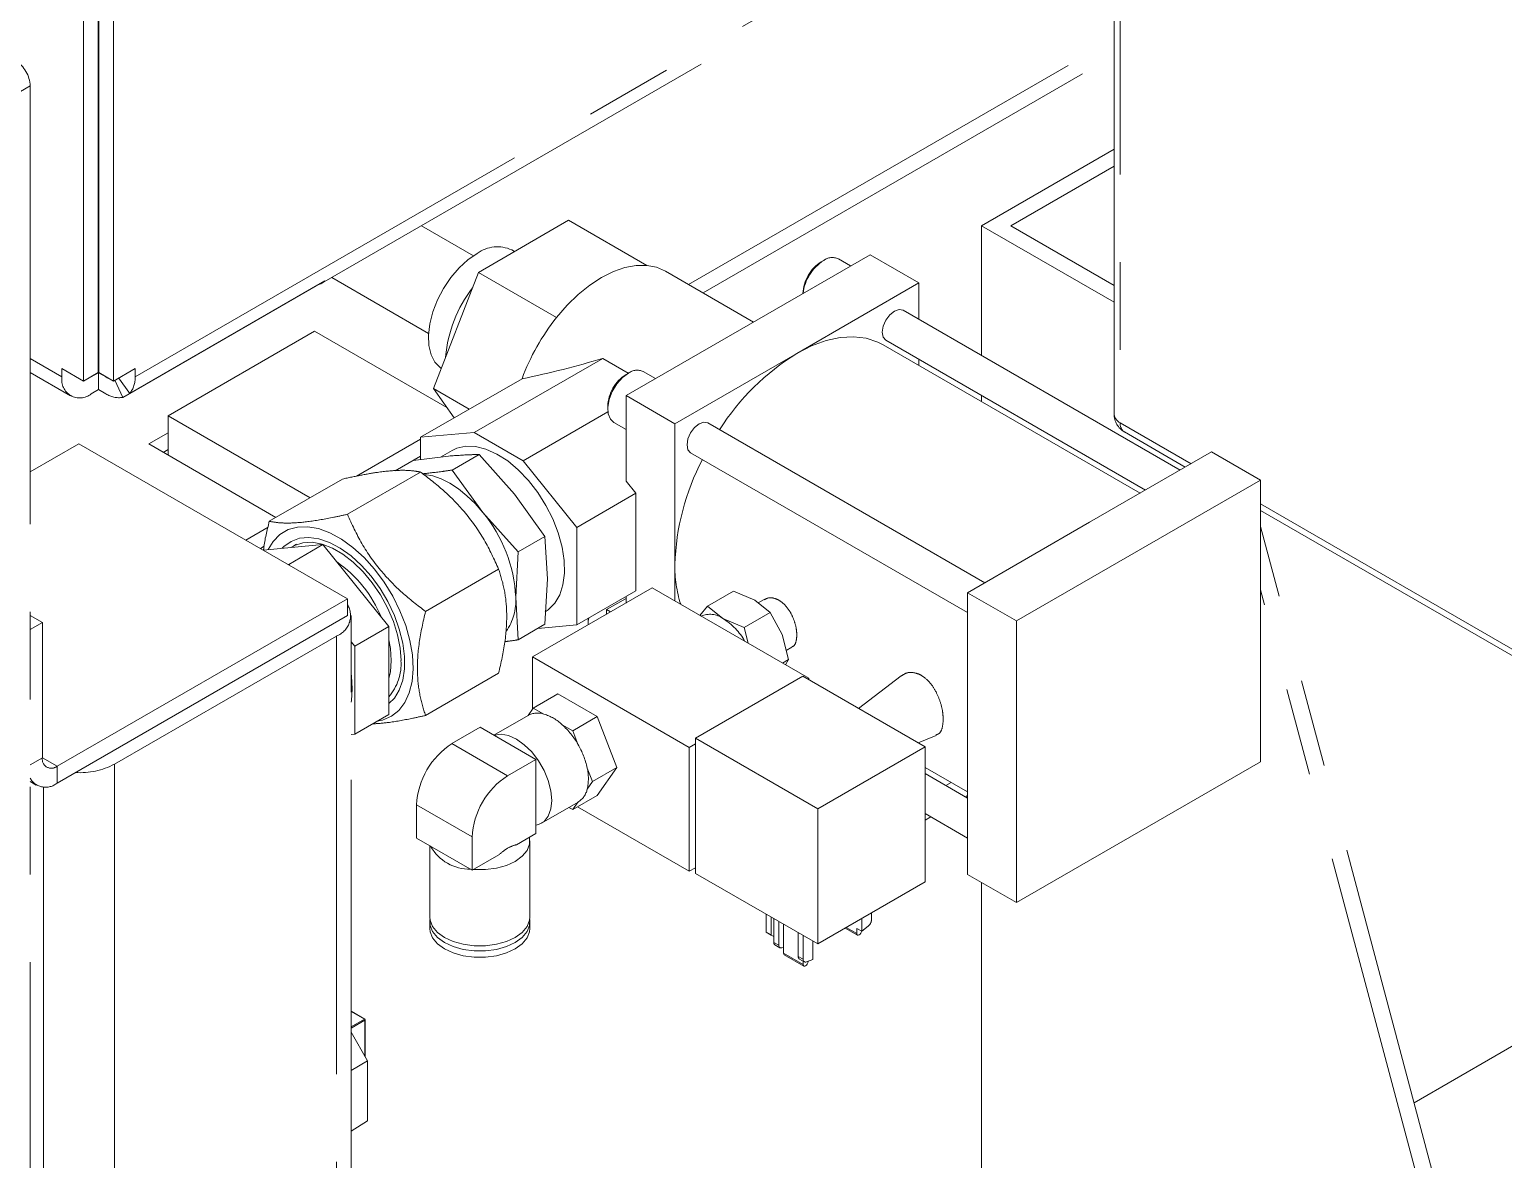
# Paper-space layout 'Blatt1' of a CAD drawing. Header units: millimetres. Extents: x 0 to 1189, y 0 to 841.
# Drawn here: x 772.59 to 793.95, y 115.37 to 131.75 of the extents above; entities that cross this region are included whole.
import ezdxf

# ---------------------------------------------------------------- set-up
doc = ezdxf.new("R2010")
doc.units = ezdxf.units.MM
doc.linetypes.add('PHANTOM', pattern=[12.7, 6.35, -1.27, 1.27, -1.27, 1.27, -1.27])

psp = doc.layouts.new('Blatt1')

# ---------------------------------------------------------------- linework, layer by layer
at = {"color": 7, "linetype": 'PHANTOM', "lineweight": 18}
for p, q in [((788.305, 126.174), (788.305, 136.123)), ((776.823, 128.07), (788.305, 134.699)), ((773.593, 132.445), (773.593, 126.776)), ((773.805, 126.653), (773.805, 132.323)), ((773.371, 126.653), (773.371, 132.083)), ((773.583, 126.776), (773.583, 132.206)), ((782.138, 128.052), (788.305, 131.613)), ((782.35, 127.93), (788.305, 131.368)), ((772.598, 130.929), (772.598, 84.019)), ((788.305, 130.013), (786.383, 128.903)), ((788.305, 129.768), (786.807, 128.903)), ((779.021, 128.469), (778.267, 128.904)), ((779.095, 128.228), (780.401, 128.982)), ((780.401, 128.982), (781.532, 128.329)), ((786.383, 128.903), (786.383, 127.023)), ((788.305, 127.794), (786.383, 128.903)), ((788.305, 128.038), (786.807, 128.903)), ((779.616, 128.529), (779.576, 128.553)), ((781.233, 126.442), (784.768, 128.483)), ((784.096, 128.401), (784.061, 128.381)), ((784.486, 128.32), (784.309, 128.422)), ((785.475, 128.075), (784.768, 128.483)), ((778.441, 126.544), (779.095, 128.228)), ((779.095, 128.228), (780.226, 127.575)), ((783.08, 127.508), (781.803, 128.246)), ((773.94, 126.415), (776.768, 128.048)), ((776.869, 128.106), (774.04, 126.473)), ((776.768, 128.048), (776.768, 128.048)), ((776.967, 128.153), (778.371, 127.343)), ((785.475, 128.075), (783.708, 127.054)), ((785.475, 127.547), (785.475, 128.075)), ((789.261, 125.361), (785.247, 127.679)), ((774.598, 126.149), (776.719, 127.374)), ((776.719, 127.374), (778.636, 126.267)), ((788.682, 125.028), (784.958, 127.178)), ((784.997, 127.246), (788.761, 125.073)), ((779.032, 125.907), (780.894, 126.981)), ((780.894, 126.981), (781.265, 126.767)), ((783.708, 127.054), (781.94, 126.034)), ((785.475, 126.879), (785.475, 126.969)), ((772.598, 126.774), (773.182, 126.437)), ((773.371, 126.653), (773.058, 126.834)), ((773.058, 126.834), (773.058, 126.712)), ((773.583, 126.776), (773.371, 126.653)), ((773.588, 126.773), (773.482, 126.712)), ((773.588, 126.773), (773.588, 126.528)), ((773.694, 126.712), (773.588, 126.773)), ((773.805, 126.653), (773.593, 126.776)), ((773.805, 126.653), (774.119, 126.834)), ((773.826, 126.666), (773.94, 126.415)), ((774.04, 126.473), (773.88, 126.697)), ((774.119, 126.834), (774.119, 126.712)), ((778.255, 125.837), (779.725, 126.686)), ((781.268, 126.768), (781.233, 126.748)), ((781.658, 126.687), (781.481, 126.789)), ((773.588, 126.528), (773.482, 126.467)), ((773.694, 126.467), (773.588, 126.528)), ((778.441, 126.544), (778.961, 126.245)), ((778.741, 126.118), (778.441, 126.544)), ((780.968, 126.289), (780.968, 126.248)), ((781.233, 125.201), (781.233, 126.442)), ((781.233, 126.442), (781.94, 126.034)), ((786.383, 126.446), (786.383, 126.355)), ((776.655, 124.961), (774.598, 126.149)), ((774.598, 126.149), (774.598, 125.578)), ((779.741, 125.498), (780.97, 126.207)), ((781.056, 126.053), (781.233, 125.951)), ((781.94, 126.034), (781.94, 123.992)), ((786.432, 123.729), (782.418, 126.046)), ((774.315, 125.741), (774.598, 125.904)), ((777.325, 125.274), (778.255, 125.811)), ((778.255, 125.837), (779.032, 125.907)), ((778.255, 125.515), (778.255, 125.837)), ((779.032, 125.907), (779.741, 125.498)), ((788.455, 125.914), (789.337, 125.405)), ((772.598, 125.335), (773.305, 125.743)), ((773.305, 125.743), (777.194, 123.498)), ((776.16, 124.676), (774.315, 125.741)), ((774.527, 125.618), (774.598, 125.659)), ((778.712, 125.647), (778.545, 125.55)), ((782.168, 125.613), (786.182, 123.296)), ((789.718, 125.625), (787.95, 124.605)), ((790.425, 125.217), (789.718, 125.625)), ((777.886, 125.353), (778.255, 125.566)), ((777.893, 125.354), (778.149, 125.502)), ((778.662, 125.565), (778.149, 125.502)), ((778.715, 125.363), (779.104, 125.587)), ((779.616, 125.014), (779.104, 125.587)), ((780.518, 124.531), (779.741, 125.498)), ((776.063, 124.62), (777.124, 125.232)), ((777.194, 124.721), (778.255, 125.333)), ((778.715, 125.363), (779.157, 124.748)), ((781.374, 125.025), (781.233, 125.201)), ((790.425, 125.217), (786.89, 123.176)), ((790.425, 121.134), (790.425, 125.217)), ((780.058, 124.4), (779.616, 125.014)), ((781.374, 125.025), (780.518, 124.531)), ((781.374, 123.612), (781.374, 125.025)), ((779.157, 124.748), (779.669, 124.175)), ((790.425, 124.777), (794.453, 122.452)), ((775.722, 124.348), (776.046, 124.536)), ((780.518, 123.118), (780.518, 124.531)), ((787.95, 124.605), (786.182, 123.584)), ((793.312, 113.716), (790.425, 124.544)), ((779.669, 124.175), (780.058, 124.4)), ((780.094, 123.784), (780.058, 124.4)), ((775.934, 124.226), (775.988, 124.258)), ((775.973, 124.203), (776.841, 124.281)), ((776.841, 124.281), (776.346, 123.995)), ((776.456, 124.287), (776.403, 124.256)), ((776.841, 124.281), (777.795, 123.093)), ((779.669, 124.175), (779.634, 123.518)), ((776.335, 123.994), (776.346, 123.995)), ((776.346, 123.995), (776.356, 123.982)), ((778.326, 123.313), (779.386, 123.926)), ((781.94, 123.992), (781.94, 123.466)), ((780.058, 123.127), (780.094, 123.784)), ((772.987, 121.069), (777.194, 123.498)), ((777.194, 123.498), (777.194, 123.253)), ((779.634, 123.518), (779.669, 122.902)), ((779.879, 122.653), (781.613, 123.654)), ((780.518, 123.118), (781.374, 123.612)), ((781.233, 123.502), (780.95, 123.339)), ((781.233, 123.53), (781.233, 123.435)), ((783.883, 122.344), (781.613, 123.654)), ((782.413, 123.388), (782.79, 123.606)), ((782.79, 123.606), (783.097, 123.476)), ((783.097, 123.476), (783.321, 123.299)), ((783.236, 123.488), (783.147, 123.437)), ((786.182, 123.584), (786.89, 123.176)), ((786.182, 123.584), (786.182, 121.543)), ((793.1, 113.594), (790.425, 123.626)), ((772.598, 123.254), (772.775, 123.152)), ((777.194, 123.253), (772.987, 120.825)), ((777.248, 89.122), (777.248, 123.253)), ((780.95, 123.271), (780.95, 123.339)), ((780.95, 123.339), (781.008, 123.305)), ((782.304, 123.255), (782.413, 123.388)), ((782.637, 123.211), (782.413, 123.388)), ((782.943, 123.081), (783.321, 123.299)), ((783.321, 123.299), (783.495, 122.981)), ((772.775, 123.152), (772.598, 123.05)), ((772.775, 123.152), (772.775, 121.192)), ((777.795, 123.093), (777.301, 122.808)), ((777.795, 123.093), (777.795, 121.821)), ((779.669, 122.902), (780.058, 123.127)), ((779.955, 123.067), (780.518, 123.118)), ((780.686, 123.215), (780.685, 123.186)), ((780.685, 123.186), (780.685, 123.145)), ((782.943, 123.081), (782.637, 123.211)), ((783.001, 122.853), (782.943, 123.081)), ((786.89, 123.176), (786.89, 119.093)), ((773.818, 121.1), (777.035, 122.957)), ((777.248, 122.873), (777.301, 122.808)), ((783.495, 122.981), (783.586, 122.615)), ((777.301, 122.808), (777.301, 121.535)), ((782.149, 121.343), (779.879, 122.653)), ((779.879, 122.653), (779.879, 121.9)), ((783.586, 122.615), (783.5, 122.565)), ((783.586, 122.615), (783.544, 122.54)), ((783.553, 122.747), (783.636, 122.795)), ((778.326, 121.805), (779.386, 122.417)), ((783.794, 122.373), (782.238, 121.475)), ((785.567, 121.35), (783.794, 122.373)), ((783.883, 122.344), (783.864, 122.333)), ((783.883, 122.322), (783.883, 122.344)), ((785.221, 122.382), (784.603, 121.907)), ((779.888, 121.913), (780.242, 122.117)), ((780.814, 121.788), (780.242, 122.117)), ((777.795, 121.821), (777.301, 121.535)), ((779.812, 121.805), (779.318, 121.52)), ((779.812, 121.805), (779.888, 121.913)), ((779.888, 121.913), (780.041, 121.825)), ((780.46, 121.583), (780.814, 121.788)), ((781.099, 121.051), (780.814, 121.788)), ((778.71, 121.397), (779.121, 121.634)), ((779.121, 121.634), (779.927, 121.169)), ((780.308, 121.671), (780.46, 121.583)), ((780.46, 121.583), (780.536, 121.387)), ((786.182, 121.543), (786.182, 119.502)), ((777.301, 121.535), (777.248, 121.53)), ((782.238, 121.395), (782.149, 121.343)), ((782.149, 119.547), (782.149, 121.343)), ((782.238, 121.475), (784.011, 120.452)), ((782.238, 119.517), (782.238, 121.475)), ((785.567, 121.35), (784.011, 120.452)), ((785.464, 121.409), (785.727, 121.517)), ((785.567, 119.392), (785.567, 121.35)), ((779.517, 120.932), (779.927, 121.169)), ((779.927, 121.169), (779.927, 120.095)), ((786.89, 119.093), (790.425, 121.134)), ((780.67, 121.043), (780.746, 120.847)), ((780.746, 120.847), (781.099, 121.051)), ((780.814, 120.644), (781.099, 121.051)), ((785.567, 121.053), (786.182, 120.697)), ((786.182, 120.607), (785.567, 120.962)), ((772.598, 120.846), (772.687, 120.795)), ((780.746, 120.847), (780.67, 120.739)), ((785.945, 120.834), (785.867, 120.789)), ((778.198, 120.028), (778.198, 120.509)), ((780.006, 120.243), (780.537, 120.549)), ((780.46, 120.44), (780.404, 120.472)), ((780.46, 120.44), (780.814, 120.644)), ((780.536, 120.549), (780.46, 120.44)), ((780.531, 120.481), (782.149, 119.547)), ((786.182, 120.644), (786.15, 120.626)), ((784.011, 120.452), (784.011, 118.494)), ((785.567, 120.385), (786.182, 120.029)), ((785.65, 120.337), (785.567, 120.289)), ((779.004, 119.562), (779.004, 120.044)), ((779.927, 120.095), (779.644, 119.932)), ((778.198, 120.028), (779.004, 119.562)), ((778.389, 119.918), (778.389, 118.884)), ((779.839, 118.884), (779.839, 119.987)), ((779.389, 119.785), (779.004, 119.562)), ((782.238, 119.598), (782.149, 119.547)), ((784.011, 118.494), (782.238, 119.517)), ((786.182, 119.502), (786.89, 119.093)), ((784.011, 118.494), (785.567, 119.392)), ((786.383, 119.386), (786.383, 112.899)), ((797.626, 119.063), (792.652, 116.192)), ((778.389, 118.81), (778.389, 118.718)), ((779.839, 118.718), (779.839, 118.81)), ((783.265, 118.925), (783.265, 118.663)), ((783.336, 118.622), (783.336, 118.884)), ((783.375, 118.861), (783.375, 118.516)), ((783.445, 118.821), (783.445, 118.475)), ((783.516, 118.447), (783.516, 118.78)), ((784.647, 118.861), (784.647, 118.678)), ((784.789, 118.943), (784.789, 118.843)), ((783.336, 118.622), (783.265, 118.663)), ((783.265, 118.663), (783.322, 118.631)), ((783.375, 118.6), (783.322, 118.631)), ((783.375, 118.6), (783.336, 118.622)), ((783.728, 118.657), (783.728, 118.312)), ((783.799, 118.271), (783.799, 118.616)), ((784.41, 118.724), (784.587, 118.622)), ((784.647, 118.678), (784.577, 118.718)), ((784.577, 118.718), (784.577, 118.645)), ((784.742, 118.751), (784.647, 118.678)), ((783.391, 118.48), (783.462, 118.439)), ((783.492, 118.438), (783.516, 118.447)), ((783.516, 118.359), (783.516, 118.447)), ((783.526, 118.336), (783.809, 118.173)), ((783.94, 118.269), (783.94, 118.535)), ((783.745, 118.275), (783.815, 118.235)), ((783.799, 118.244), (783.799, 118.196)), ((783.94, 118.269), (783.846, 118.234)), ((783.87, 118.237), (783.87, 118.243)), ((777.447, 117.403), (777.248, 117.518)), ((777.452, 116.858), (777.452, 117.394)), ((777.484, 116.801), (777.248, 117.213)), ((777.248, 116.659), (777.484, 116.801)), ((777.484, 115.931), (777.484, 116.801)), ((777.248, 115.78), (777.484, 115.931))]:
    psp.add_line(p, q, dxfattribs=at)
at = {"color": 8, "linetype": 'PHANTOM', "lineweight": 18}
for p, q in [((788.393, 135.996), (788.393, 126.047)), ((774.119, 126.712), (788.305, 134.902)), ((772.598, 130.929), (772.294, 130.754)), ((772.598, 126.977), (773.058, 126.712)), ((773.477, 126.715), (773.482, 126.712)), ((773.694, 126.712), (773.699, 126.715)), ((788.393, 126.047), (789.421, 125.454)), ((790.425, 124.874), (794.391, 122.585)), ((777.035, 122.957), (777.035, 88.826)), ((778.71, 121.397), (779.517, 120.932)), ((772.775, 121.192), (772.598, 121.09)), ((772.987, 121.069), (772.775, 121.192)), ((772.987, 121.069), (772.987, 120.825)), ((773.818, 121.1), (773.818, 86.969)), ((772.793, 120.767), (772.793, 86.969)), ((778.198, 120.509), (779.004, 120.044)), ((784.577, 118.645), (784.424, 118.733)), ((783.445, 118.475), (783.375, 118.516)), ((783.799, 118.196), (783.516, 118.359)), ((783.799, 118.271), (783.728, 118.312)), ((777.442, 117.403), (777.248, 117.515)), ((777.248, 117.29), (777.442, 117.403)), ((777.449, 117.391), (777.248, 117.274)), ((777.449, 116.862), (777.449, 117.391))]:
    psp.add_line(p, q, dxfattribs=at)
at = {"color": 7, "linetype": 'PHANTOM', "lineweight": 18, "flags": 128}
for points in [[(779.076, 128.503), (778.942, 128.411), (778.813, 128.293), (778.694, 128.153), (778.588, 127.996), (778.5, 127.828), (778.433, 127.654), (778.389, 127.482), (778.37, 127.318), (778.376, 127.166), (778.408, 127.034), (778.464, 126.925), (778.542, 126.843), (778.554, 126.834)], [(781.532, 128.329), (781.379, 128.328), (781.217, 128.298), (781.05, 128.24), (780.879, 128.154), (780.709, 128.043), (780.541, 127.908), (780.379, 127.751), (780.226, 127.575)], [(781.803, 128.246), (781.674, 128.301), (781.532, 128.329)], [(784.997, 127.246), (784.997, 127.246), (784.959, 127.29), (784.945, 127.36), (784.959, 127.446), (784.997, 127.534), (785.054, 127.612), (785.122, 127.666), (785.189, 127.69), (785.247, 127.679)], [(784.958, 127.178), (784.88, 127.217), (784.712, 127.272), (784.529, 127.294), (784.334, 127.283), (784.131, 127.239), (783.921, 127.162), (783.708, 127.054)], [(773.482, 126.712), (773.441, 126.692), (773.436, 126.691)], [(781.268, 126.768), (781.18, 126.702), (781.099, 126.61), (781.033, 126.502), (780.988, 126.387), (780.968, 126.274), (780.975, 126.175), (781.008, 126.098), (781.056, 126.053)], [(782.168, 125.613), (782.168, 125.613), (782.13, 125.657), (782.117, 125.727), (782.13, 125.813), (782.168, 125.902), (782.226, 125.979), (782.293, 126.034), (782.361, 126.057), (782.418, 126.046)], [(778.909, 125.708), (778.78, 125.679), (778.712, 125.647)], [(780.061, 123.308), (780.106, 123.338), (780.2, 123.431), (780.271, 123.552), (780.318, 123.699), (780.34, 123.867), (780.335, 124.051), (780.305, 124.247), (780.25, 124.45), (780.171, 124.653), (780.071, 124.851), (779.952, 125.039), (779.818, 125.212), (779.671, 125.365), (779.518, 125.494), (779.36, 125.595), (779.203, 125.665), (779.052, 125.703), (778.909, 125.708)], [(778.312, 125.299), (778.314, 125.299), (778.432, 125.277), (778.555, 125.234), (778.679, 125.172), (778.804, 125.09), (778.926, 124.991), (779.045, 124.877), (779.157, 124.748)], [(776.048, 124.21), (776.12, 124.329), (776.218, 124.429), (776.335, 124.499), (776.47, 124.536), (776.618, 124.541), (776.777, 124.513), (776.941, 124.452), (777.109, 124.36), (777.275, 124.24), (777.436, 124.093), (777.588, 123.924), (777.727, 123.736), (777.851, 123.534), (777.956, 123.323), (778.04, 123.107), (778.1, 122.892), (778.137, 122.682), (778.147, 122.483), (778.132, 122.299), (778.092, 122.134), (778.027, 121.993), (777.94, 121.878), (777.832, 121.793), (777.705, 121.739), (777.627, 121.723)], [(776.251, 124.228), (776.276, 124.254), (776.38, 124.329), (776.501, 124.373), (776.636, 124.385), (776.783, 124.365), (776.936, 124.313), (777.092, 124.23), (777.248, 124.118), (777.398, 123.981), (777.539, 123.822), (777.668, 123.645), (777.781, 123.455), (777.875, 123.256), (777.947, 123.054), (777.997, 122.854), (778.022, 122.661), (778.022, 122.481), (777.997, 122.317), (777.947, 122.174), (777.875, 122.056), (777.795, 121.977)], [(776.376, 124.239), (776.43, 124.271), (776.55, 124.309), (776.684, 124.316), (776.827, 124.29), (776.977, 124.232), (777.129, 124.145), (777.279, 124.029), (777.422, 123.889), (777.556, 123.729), (777.676, 123.552), (777.778, 123.364), (777.861, 123.169), (777.922, 122.973), (777.96, 122.782), (777.972, 122.6)], [(780.691, 123.218), (780.686, 123.171), (780.686, 123.119)], [(777.831, 122.6), (777.818, 122.777), (777.795, 122.9)], [(777.248, 122.408), (777.253, 122.374), (777.265, 122.192)], [(777.795, 122.34), (777.818, 122.437), (777.831, 122.6)], [(777.265, 122.192), (777.253, 122.024), (777.248, 121.996)], [(779.927, 120.214), (779.964, 120.223), (780.045, 120.27), (780.106, 120.347), (780.144, 120.45), (780.157, 120.575), (780.144, 120.714), (780.106, 120.861), (780.045, 121.008), (779.964, 121.149), (779.866, 121.276), (779.758, 121.382), (779.644, 121.463), (779.53, 121.514), (779.421, 121.532), (779.324, 121.518), (779.323, 121.517)], [(779.021, 119.572), (779.032, 119.571), (779.195, 119.571), (779.353, 119.592), (779.499, 119.633), (779.626, 119.691), (779.727, 119.764), (779.798, 119.849), (779.834, 119.94), (779.834, 120.034), (779.833, 120.041)], [(778.389, 118.884), (778.393, 118.837), (778.429, 118.746), (778.5, 118.661), (778.601, 118.588), (778.728, 118.529), (778.874, 118.489), (779.032, 118.468), (779.195, 118.468), (779.353, 118.489), (779.499, 118.529), (779.626, 118.588), (779.727, 118.661), (779.798, 118.746), (779.834, 118.837), (779.839, 118.884)], [(778.391, 118.847), (778.393, 118.763), (778.429, 118.672), (778.5, 118.587), (778.601, 118.514), (778.728, 118.455), (778.874, 118.415), (779.032, 118.394), (779.195, 118.394), (779.353, 118.415), (779.499, 118.455), (779.626, 118.514), (779.727, 118.587), (779.798, 118.672), (779.834, 118.763), (779.836, 118.847)], [(778.389, 118.718), (778.393, 118.671), (778.429, 118.58), (778.5, 118.495), (778.601, 118.422), (778.728, 118.363), (778.874, 118.323), (779.032, 118.302), (779.195, 118.302), (779.353, 118.323), (779.499, 118.363), (779.626, 118.422), (779.727, 118.495), (779.798, 118.58), (779.834, 118.671), (779.839, 118.718)], [(784.647, 118.678), (784.645, 118.668), (784.637, 118.651), (784.626, 118.635), (784.612, 118.624), (784.598, 118.62), (784.587, 118.622), (784.579, 118.631), (784.577, 118.645)], [(783.492, 118.438), (783.482, 118.435), (783.474, 118.435), (783.465, 118.437), (783.459, 118.441), (783.453, 118.447), (783.449, 118.455), (783.446, 118.465), (783.445, 118.475)], [(783.516, 118.359), (783.519, 118.345), (783.526, 118.336), (783.526, 118.336)], [(783.846, 118.234), (783.836, 118.231), (783.827, 118.231), (783.819, 118.233), (783.812, 118.237), (783.806, 118.243), (783.802, 118.251), (783.8, 118.26), (783.799, 118.271)], [(783.87, 118.237), (783.867, 118.219), (783.859, 118.202), (783.848, 118.186), (783.834, 118.175), (783.821, 118.171), (783.809, 118.173), (783.802, 118.182), (783.799, 118.196)]]:
    psp.add_lwpolyline(points, dxfattribs=at)
at = {"color": 7, "linetype": 'PHANTOM', "lineweight": 18}
for centre, radius, start, end in [((772.138, 130.908), 0.461, 2.6055, 57.3945), ((779.368, 128.103), 0.495, 65.185, 126.1255), ((784.367, 127.898), 0.571, 122.3456, 177.6544), ((784.452, 127.847), 0.658, 122.6742, 173.4161), ((784.22, 128.234), 0.208, 64.8242, 126.4863), ((776.721, 128.246), 0.203, 283.4205, 316.5903), ((780.55, 126.829), 1.94, 142.6672, 174.9214), ((782.684, 125.604), 3.15, 141.2771, 159.916), ((785.544, 124.079), 3.496, 121.6814, 147.6944), ((773.317, 126.67), 0.262, 170.786, 309.2033), ((773.814, 126.916), 0.237, 239.6349, 251.8587), ((773.778, 126.692), 0.341, 320.2695, 3.3776), ((781.538, 126.265), 0.571, 122.3456, 177.6544), ((781.392, 126.601), 0.208, 64.8242, 126.4863), ((773.882, 126.752), 0.341, 236.6245, 279.7403), ((788.605, 126.174), 0.3, 180, 240.0027), ((785.435, 123.889), 3.496, 152.3053, 178.3166), ((777.564, 123.423), 2.072, 2.6393, 39.7721), ((775.977, 122.517), 1.852, 22.5635, 55.0256), ((783.749, 123.965), 1.809, 179.1251, 197.6192), ((778.853, 123.473), 0.783, 325.1833, 3.3258), ((776.928, 123.25), 0.312, 290.234, 31.0926), ((782.445, 122.94), 0.332, 54.6795, 112.4247), ((782.145, 122.42), 0.931, 29.5576, 58.1099), ((777.247, 122.553), 0.726, 318.9822, 3.7209), ((779.951, 121.541), 0.299, 72.5259, 117.6931), ((779.844, 121.177), 0.678, 46.8575, 73.1478), ((779.531, 120.813), 1.157, 29.7307, 47.8585), ((779.311, 120.459), 1.114, 122.6055, 177.3945), ((779.538, 120.802), 1.157, 12.0314, 30.38), ((772.904, 121.171), 0.131, 170.786, 309.2033), ((773.319, 122.047), 1.071, 266.5295, 297.7878), ((780.117, 119.993), 1.114, 122.6055, 177.3945), ((780.009, 120.891), 0.678, 347.0158, 12.9842), ((772.822, 121.023), 0.258, 209.9658, 309.7379), ((780.378, 120.802), 0.299, 302.0502, 347.7484), ((778.973, 120.231), 0.656, 209.2882, 270.7172), ((784.664, 118.849), 0.125, 308.6908, 357.0927), ((783.413, 118.512), 0.0392, 173.4667, 235.2211), ((783.767, 118.308), 0.0392, 173.4667, 235.2211), ((777.442, 117.394), 0.01, 0, 60.0027)]:
    psp.add_arc(centre, radius, start, end, dxfattribs=at)
at = {"color": 8, "linetype": 'PHANTOM', "lineweight": 18}
for centre, radius, start, end in [((788.461, 126.188), 0.156, 185.1358, 244.3599), ((788.541, 126.035), 0.149, 175.3923, 234.6415), ((777.445, 117.399), 0.00484, 63.5346, 123.6927), ((777.435, 117.39), 0.0145, 0.8722, 59.1278), ((777.447, 117.395), 0.00484, 296.2997, 356.4569)]:
    psp.add_arc(centre, radius, start, end, dxfattribs=at)
at = {"color": 7, "linetype": 'PHANTOM', "lineweight": 18}
psp.add_ellipse((779.819, 127.257), major_axis=(2.61, 0.576), ratio=0.201835, start_param=4.631809, end_param=5.091668, dxfattribs=at)
for points, knots in [([(779.104, 125.587), (779.069, 125.587), (778.932, 125.585), (778.777, 125.573), (778.662, 125.565)], [0, 0, 0, 0, 0.251338, 1, 1, 1, 1]), ([(778.255, 125.333), (778.224, 125.339), (778.135, 125.356), (777.943, 125.364), (777.673, 125.338), (777.392, 125.29), (777.213, 125.251), (777.124, 125.232)], [0, 0, 0, 0, 0.132195, 0.38314, 0.642469, 0.820137, 1, 1, 1, 1]), ([(779.386, 123.926), (779.321, 124.069), (779.189, 124.359), (778.915, 124.743), (778.596, 125.07), (778.37, 125.245), (778.255, 125.333)], [0, 0, 0, 0, 0.26842, 0.544818, 0.76981, 1, 1, 1, 1]), ([(778.285, 125.309), (778.381, 125.319), (778.519, 125.334), (778.67, 125.356), (778.715, 125.363)], [0, 0, 0, 0, 0.6995909, 1, 1, 1, 1]), ([(775.98, 124.204), (775.981, 124.213), (775.994, 124.346), (776.03, 124.488), (776.063, 124.62)], [0, 0, 0, 0, 0.069407, 1, 1, 1, 1]), ([(776.063, 124.62), (776.105, 124.612), (776.19, 124.597), (776.374, 124.59), (776.636, 124.612), (776.932, 124.663), (777.128, 124.706), (777.194, 124.721)], [0, 0, 0, 0, 0.177846, 0.357527, 0.608021, 0.867806, 1, 1, 1, 1]), ([(777.194, 124.721), (777.26, 124.578), (777.392, 124.288), (777.666, 123.903), (777.985, 123.577), (778.211, 123.402), (778.326, 123.313)], [0, 0, 0, 0, 0.26842, 0.544818, 0.76981, 1, 1, 1, 1]), ([(779.386, 122.417), (779.421, 122.569), (779.49, 122.877), (779.513, 123.288), (779.475, 123.64), (779.416, 123.83), (779.386, 123.926)], [0, 0, 0, 0, 0.26842, 0.544818, 0.76981, 1, 1, 1, 1]), ([(783.239, 123.483), (783.255, 123.493), (783.296, 123.517), (783.372, 123.51), (783.458, 123.474), (783.541, 123.407), (783.618, 123.301), (783.674, 123.176), (783.703, 123.061), (783.706, 122.997), (783.708, 122.972)], [0, 0, 0, 0, 0.093533, 0.237262, 0.333454, 0.475306, 0.617114, 0.760068, 0.903791, 1, 1, 1, 1]), ([(778.326, 123.313), (778.292, 123.162), (778.223, 122.853), (778.199, 122.442), (778.238, 122.091), (778.296, 121.901), (778.326, 121.805)], [0, 0, 0, 0, 0.26842, 0.544818, 0.76981, 1, 1, 1, 1]), ([(779.669, 122.902), (779.624, 122.895), (779.557, 122.885), (779.496, 122.878), (779.476, 122.876)], [0, 0, 0, 0, 0.6843855, 1, 1, 1, 1]), ([(783.708, 122.972), (783.705, 122.938), (783.699, 122.87), (783.67, 122.813), (783.641, 122.802), (783.634, 122.8)], [0, 0, 0, 0, 0.425904, 0.85168, 1, 1, 1, 1]), ([(785.222, 122.38), (785.251, 122.398), (785.312, 122.436), (785.419, 122.428), (785.526, 122.383), (785.626, 122.301), (785.719, 122.169), (785.787, 122.013), (785.823, 121.865), (785.827, 121.782), (785.829, 121.747)], [0, 0, 0, 0, 0.12634, 0.265587, 0.355247, 0.489584, 0.62383, 0.760725, 0.900319, 1, 1, 1, 1]), ([(778.326, 121.805), (778.26, 121.79), (778.069, 121.749), (777.795, 121.699), (777.631, 121.688), (777.559, 121.684)], [0, 0, 0, 0, 0.227253, 0.658646, 1, 1, 1, 1]), ([(785.829, 121.747), (785.826, 121.704), (785.819, 121.618), (785.781, 121.543), (785.739, 121.529), (785.724, 121.524)], [0, 0, 0, 0, 0.391878, 0.78363, 1, 1, 1, 1]), ([(779.389, 119.785), (779.429, 119.818), (779.509, 119.885), (779.596, 119.92), (779.64, 119.931), (779.644, 119.932)], [0, 0, 0, 0, 0.468174, 0.948048, 1, 1, 1, 1])]:
    psp.add_open_spline(points, degree=3, knots=knots, dxfattribs=at)

doc.saveas('drawing.dxf')
